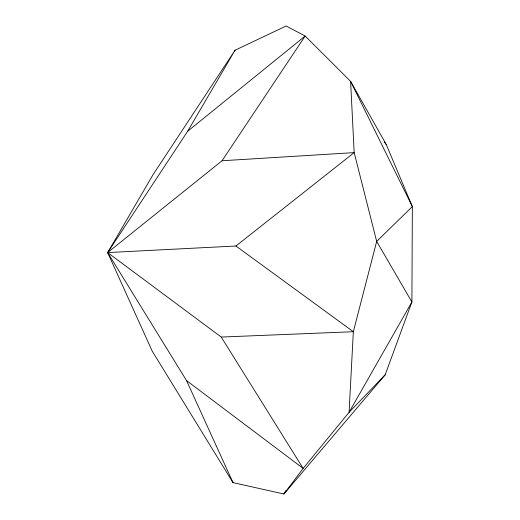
<?xml version="1.0" encoding="UTF-8"?>
<svg xmlns="http://www.w3.org/2000/svg" width="520" height="520" viewBox="0 0 520 520"><rect width="100%" height="100%" fill="white"/><g stroke="black" fill="none" stroke-linecap="round" stroke-linejoin="round"><path stroke-width="0.78" d="M234.669 51.688L235.02 50.258L286.13 26L305.162 36.036L350.61 81.4L386.237 144.463L412.347 206.577L411.899 301.99L385.164 374.816L283.953 494L233.012 482.632L152.178 351.052L107.653 252.577L152.997 174.753L235.02 50.258L187.694 131.235L107.653 252.577L186.537 380.569L233.012 482.632L232.589 481.254M285.961 490.49L283.953 494L303.154 468.41L349.076 412.321L385.164 374.816M186.537 380.569L303.154 468.41L221.228 337.058L107.653 252.577L222.047 160.751L305.162 36.036L187.694 131.235M107.653 252.577L235.937 246.006L354.172 152.62L350.61 81.4L412.347 206.577L376.682 241.417L353.34 331.714L349.076 412.321L411.899 301.99L376.682 241.417L354.172 152.62L222.047 160.751M221.228 337.058L353.34 331.714L235.937 246.006M384.137 141.986L386.237 144.463"/></g></svg>
